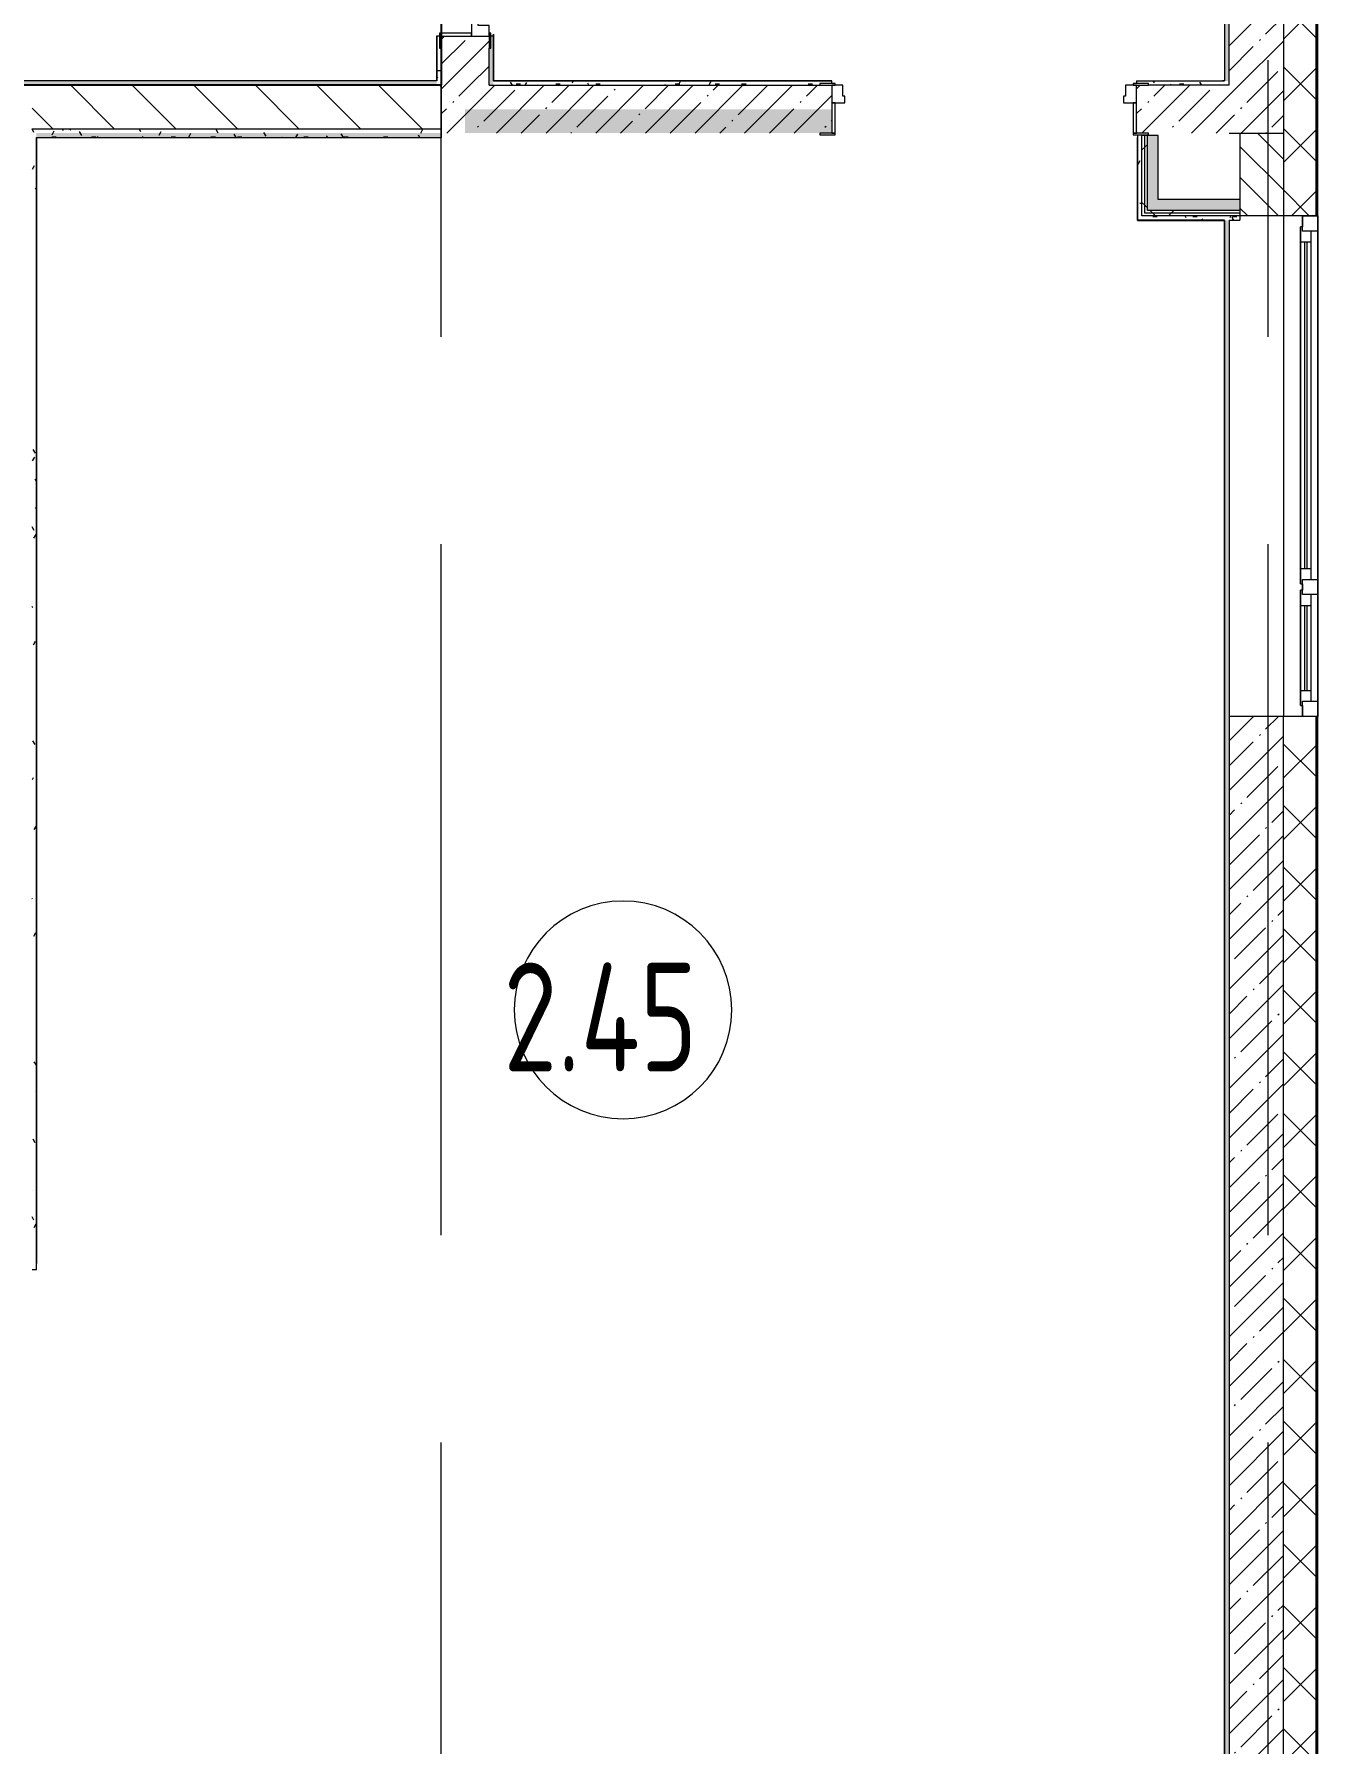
# Model space of a CAD drawing. Header units: millimetres. Extents: x -625 to 415037, y -3642 to 102118.
# Drawn here: x 268112 to 274010, y 2979 to 10834 of the extents above; entities that cross this region are included whole.
import ezdxf

# ---------------------------------------------------------------- set-up
doc = ezdxf.new("R2010")
doc.units = ezdxf.units.MM
doc.linetypes.add('Осевая', pattern=[6350, 1270, -952.5, 3175, -952.5])
doc.layers.add('1) плитка КР3', color=160, linetype='Continuous')
for name, color, linetype, lineweight in [('A-AREA-IDEN', 7, 'Continuous', 9), ('A-GLAZ', 7, 'Continuous', 9), ('A-GLAZ-1', 7, 'Continuous', 5), ('A-WALL', 7, 'Continuous', 5), ('I-WALL', 7, 'Continuous', 5), ('Оси', 7, 'Continuous', 9), ('Оси-2', 7, 'Осевая', 9)]:
    doc.layers.add(name, color=color, linetype=linetype, lineweight=lineweight)
doc.layers.add('A-AREA-PATT-2', color=7, linetype='Continuous', lineweight=5, true_color=0xcde0ef, transparency=1)
for name, color, linetype, lineweight, true_color in [('A-DOOR-1', 7, 'Continuous', 5, 0xc0c0c0), ('A-DOOR-FRAM-1', 7, 'Continuous', 5, 0xc0c0c0), ('A-WALL-1', 9, 'Continuous', 5, 0x808080), ('A-WALL-FNSH-1', 9, 'Continuous', 5, 0x808080)]:
    doc.layers.add(name, color=color, linetype=linetype, lineweight=lineweight, true_color=true_color)
doc.layers.get('A-DOOR-1').off()
doc.styles.add('СПДС', font='ГОСТ тип А.ttf', dxfattribs={"width": 0.9})
pattern_1 = [(45, (148772.12, -0.94), (-114.04925, 114.04925), []), (45, (148886.17, -0.94), (-114.04925, 114.04925), [201.612, -40.322, 6.706, -33.617])]
pattern_2 = [(0, (148772.123, -0.94), (243.84, 60.96), [20.117, -162.763, 20.117, -162.763, -975.36]), (0, (148772.123, -0.94), (243.84, 60.96), [-365.76, 20.117, -345.643, 20.117, -162.763, -426.72]), (0, (148772.123, -0.94), (243.84, 60.96), [-914.4, 20.117, -101.803, 20.117, -284.683]), (120, (148863.563, 29.54), (-174.71291, 180.691634), [20.117, -162.763, 20.117, -162.763, -975.36]), (120, (148863.563, 29.54), (-174.71291, 180.691634), [-365.76, 20.117, -345.643, 20.117, -162.763, -426.72]), (120, (148863.563, 29.54), (-174.71291, 180.691634), [-914.4, 20.117, -101.803, 20.117, -284.683]), (240, (148894.043, 151.46), (-69.12709, -241.651634), [20.117, -162.763, 20.117, -162.763, -975.36]), (240, (148894.043, 151.46), (-69.12709, -241.651634), [-365.76, 20.117, -345.643, 20.117, -162.763, -426.72]), (240, (148894.043, 151.46), (-69.12709, -241.651634), [-914.4, 20.117, -101.803, 20.117, -284.683])]
pattern_3 = [(45, (148772.12, -0.94), (-212.132, 212.132), []), (135, (148772.12, -0.94), (-212.132, -212.132), [])]

# ---------------------------------------------------------------- blocks, each defined once
blk = doc.blocks.new('110_Дверь_СКБ_2Ст - Д-5_п_ Из игровой в коридор-32679362-Объем проектирования 2 этажа')
at = {"layer": 'A-DOOR-FRAM-1'}
for p, q in [((-672.5, 118), (-742.5, 118)), ((-742.5, 118), (-742.5, 110)), ((-742.5, 110), (-672.5, 110)), ((-637.5, 110), (-687.5, 110)), ((-687.5, 110), (-687.5, 30)), ((-672.5, 110), (-672.5, 118)), ((-637.5, 60), (-637.5, 110)), ((662.5, 110), (662.5, 60)), ((712.5, 110), (662.5, 110)), ((767.5, 118), (697.5, 118)), ((697.5, 118), (697.5, 110)), ((697.5, 110), (767.5, 110)), ((712.5, 30), (712.5, 110)), ((767.5, 110), (767.5, 118)), ((-687.5, 30), (-627.5, 30)), ((-672.5, 30), (-687.5, 30)), ((-687.5, 30), (-687.5, -110)), ((-672.5, -110), (-672.5, 30)), ((-627.5, 60), (-637.5, 60)), ((-627.5, 30), (-627.5, 60)), ((662.5, 60), (652.5, 60)), ((652.5, 60), (652.5, 30)), ((652.5, 30), (712.5, 30)), ((712.5, 30), (697.5, 30)), ((697.5, 30), (697.5, -110)), ((712.5, -110), (712.5, 30)), ((-672.5, -110), (-742.5, -110)), ((-742.5, -110), (-742.5, -118)), ((-742.5, -118), (-672.5, -118)), ((-687.5, -110), (-672.5, -110)), ((-672.5, -118), (-672.5, -110)), ((697.5, -110), (712.5, -110)), ((767.5, -110), (697.5, -110)), ((697.5, -110), (697.5, -118)), ((697.5, -118), (767.5, -118)), ((767.5, -118), (767.5, -110))]:
    blk.add_line(p, q, dxfattribs=at)
blk = doc.blocks.new('110_Дверь_СКБ_2Ст - Д-1_л_Лестничная клетка EIS60 2-32142534-Объем проектирования 2 этажа')
at = {"layer": 'A-DOOR-FRAM-1'}
for p, q in [((-672.5, 118), (-742.5, 118)), ((-742.5, 118), (-742.5, 110)), ((-742.5, 110), (-672.5, 110)), ((-637.5, 110), (-687.5, 110)), ((-687.5, 110), (-687.5, 30)), ((-672.5, 110), (-672.5, 118)), ((-637.5, 60), (-637.5, 110)), ((662.5, 110), (662.5, 60)), ((712.5, 110), (662.5, 110)), ((767.5, 118), (697.5, 118)), ((697.5, 118), (697.5, 110)), ((697.5, 110), (767.5, 110)), ((712.5, 30), (712.5, 110)), ((767.5, 110), (767.5, 118)), ((-687.5, 30), (-627.5, 30)), ((-672.5, 30), (-687.5, 30)), ((-687.5, 30), (-687.5, -110)), ((-672.5, -110), (-672.5, 30)), ((-627.5, 60), (-637.5, 60)), ((-627.5, 30), (-627.5, 60)), ((662.5, 60), (652.5, 60)), ((652.5, 60), (652.5, 30)), ((652.5, 30), (712.5, 30)), ((712.5, 30), (697.5, 30)), ((697.5, 30), (697.5, -110)), ((712.5, -110), (712.5, 30)), ((-672.5, -110), (-742.5, -110)), ((-742.5, -110), (-742.5, -118)), ((-742.5, -118), (-672.5, -118)), ((-687.5, -110), (-672.5, -110)), ((-672.5, -118), (-672.5, -110)), ((697.5, -110), (712.5, -110)), ((767.5, -110), (697.5, -110)), ((697.5, -110), (697.5, -118)), ((697.5, -118), (767.5, -118)), ((767.5, -118), (767.5, -110))]:
    blk.add_line(p, q, dxfattribs=at)
blk = doc.blocks.new('120_Окно_СКБ_2Ст_Фрамуга сверху - 120_Окно_СКБ_2Ст_2300х2500_h_ ДОО-22877051-Объем проектирования 2 этажа')
at = {"layer": 'A-GLAZ'}
for p, q in [((-1150, 13), (-1150, 83)), ((-1150, 83), (-1080, 83)), ((-1080, 83), (-1080, 13)), ((520, 13), (520, 83)), ((520, 83), (590, 83)), ((590, 83), (590, 13)), ((1080, 13), (1080, 83)), ((1080, 83), (1150, 83)), ((1150, 83), (1150, 13)), ((-1080, 13), (-1150, 13)), ((-1080, 13), (-1100, 13)), ((-1100, 13), (-1100, 3)), ((-1100, 3), (540, 3)), ((540, 3), (-1100, 3)), ((520, 53), (-1080, 53)), ((-1080, 53), (-1080, 13)), ((-1030, 3), (-1030, 53)), ((470, 3), (470, 53)), ((520, 13), (520, 53)), ((590, 13), (520, 13)), ((540, 13), (520, 13)), ((540, 3), (540, 13)), ((590, 13), (570, 13)), ((570, 13), (570, 3)), ((570, 3), (1100, 3)), ((1100, 3), (570, 3)), ((1080, 53), (590, 53)), ((590, 53), (590, 13)), ((640, 3), (640, 53)), ((1030, 3), (1030, 53)), ((1080, 13), (1080, 53)), ((1150, 13), (1080, 13)), ((1100, 13), (1080, 13)), ((1100, 3), (1100, 13))]:
    blk.add_line(p, q, dxfattribs=at)
at = {"layer": 'A-GLAZ-1'}
for p, q in [((1150, 83), (-1150, 83)), ((-1080, 83), (1080, 83)), ((-1150, 13), (-1100, 13)), ((-1030, 33), (470, 33)), ((470, 23), (-1030, 23)), ((540, 13), (570, 13)), ((540, 13), (570, 13)), ((640, 33), (1030, 33)), ((1030, 23), (640, 23)), ((1100, 13), (1150, 13))]:
    blk.add_line(p, q, dxfattribs=at)
blk = doc.blocks.new('Марка_Помещения - Номер-25198446-Объем проектирования 2 этажа')
at = {"layer": 'A-AREA-IDEN'}
for start, end in [(360, 180), (180, 360)]:
    blk.add_arc((0, 0), 2.5, start, end, dxfattribs=at)

msp = doc.modelspace()

# ---------------------------------------------------------------- hatches: boundary and pattern name
at = {"layer": 'A-AREA-PATT-2'}
h = msp.add_hatch(color=256, dxfattribs=at)
h.paths.add_polyline_path([(273592.1, 10619.6), (273592.1, 11344.3), (273592.1, 15209.5), (273582.1, 15209.5), (273582.2, 10619.6)])
h.paths.add_polyline_path([(272052.1, 13449.1), (272052.1, 17349.1), (271752.1, 17349.1), (271752.1, 13449.1)])
h = msp.add_hatch(color=256, dxfattribs=at)
h.paths.add_polyline_path([(268122.6, 10359.1), (269982.1, 10359.1), (269982.1, 10379.1), (268122.6, 10379.1), (268122.6, 10359.1)])
h.paths.add_polyline_path([(273177.1, 10379.1), (273181.6, 10379.1), (273179.6, 10489.1), (273177.1, 10488.9), (273177.1, 10382.9)])
h.paths.add_polyline_path([(271722.1, 10379.1), (271777.1, 10379.1), (271777.1, 10489.1), (270092.1, 10489.1), (270092.1, 10379.1), (271042, 10379.1)])
at = {"layer": 'A-WALL'}
h = msp.add_hatch(dxfattribs=at)
h.set_pattern_fill('FP_24', color=256, style=0, pattern_type=2)
h.set_pattern_definition([(45, (148772.12, -0.94), (-141.42136, 141.42136), []), (135, (148772.12, -0.94), (-141.42136, -141.42136), [])])
h.paths.add_polyline_path([(273875.4, -250.9), (274002.1, -250.9), (274002.1, 7699.1), (273852.1, 7699.1), (273852.1, -250.9)])
h.paths.add_polyline_path([(273852.1, 9999.1), (274002.1, 9999.1), (274002.1, 11919.1), (273852.1, 11919.1), (273852.1, 10336.2)])
h.paths.add_polyline_path([(274002.1, 13119.1), (274002.1, 21399.1), (273852.1, 21399.1), (273852.1, 13119.1)])
h = msp.add_hatch(dxfattribs=at)
h.set_pattern_fill('FP_2', color=256, style=0, pattern_type=2)
h.set_pattern_definition([(135, (148772.12, -0.94), (-70.71068, -70.71068), [])])
h.paths.add_polyline_path([(273652.1, 9999.1), (273852.1, 9999.1), (273852.1, 10379.1), (273652.1, 10379.1), (273652.1, 10059.1)])
at = {"layer": 'I-WALL'}
h = msp.add_hatch(dxfattribs=at)
h.set_pattern_fill('FP_1', color=256, style=0, pattern_type=2)
h.set_pattern_definition(pattern_1)
h.paths.add_polyline_path([(273652.1, 10599.1), (273852.1, 10599.1), (273852.1, 11919.1), (273602.1, 11919.1), (273602.1, 10599.1), (273611, 10599.1)])
h.paths.add_polyline_path([(273852.1, 13119.1), (273852.1, 21399.1), (273602.1, 21399.1), (273602.1, 13119.1), (273652.1, 13119.1)])
h = msp.add_hatch(dxfattribs=at)
h.set_pattern_fill('FP_191', color=256, style=0, pattern_type=2)
h.set_pattern_definition(pattern_2)
h.paths.add_polyline_path([(270207.5, 10599.1), (270222.1, 10599.1), (270222.1, 10824.1), (270210.1, 10824.1), (270210.1, 10769.1), (270202.1, 10769.1), (270202.1, 10599.1)])
h.paths.add_polyline_path([(270222.1, 12224.1), (270222.1, 18828.1), (270202.1, 18829.1), (270202.4, 12279.1), (270210.1, 12279.1), (270210.1, 12224.1)])
h = msp.add_hatch(dxfattribs=at)
h.set_pattern_fill('FP_191', color=256, style=0, pattern_type=2)
h.set_pattern_definition(pattern_2)
h.paths.add_polyline_path([(273582.1, 10619.1), (273602.1, 10619.6), (273602.1, 18829.1), (273582.1, 18829.1), (273582.1, 10619.6)])
h = msp.add_hatch(dxfattribs=at)
h.set_pattern_fill('FP_1', color=256, style=0, pattern_type=2)
h.set_pattern_definition(pattern_1)
h.paths.add_polyline_path([(269982.1, 10599.1), (270202.1, 10599.1), (270202.1, 10824.1), (269982.1, 10824.1), (269982.1, 10769.1)])
h.paths.add_polyline_path([(270085.9, 12224.1), (270202.1, 12224.1), (270202.1, 13399.1), (269982.1, 13399.1), (269982.1, 12224.1)])
h.paths.add_polyline_path([(270182.1, 13899.1), (270202.1, 13899.1), (270202.1, 18599.1), (269982.1, 18599.1), (269982.1, 13899.1), (270143.9, 13899.1)])
h = msp.add_hatch(dxfattribs=at)
h.set_pattern_fill('FP_191', color=256, style=0, pattern_type=2)
h.set_pattern_definition(pattern_2)
h.paths.add_polyline_path([(269962.1, 10599.1), (269982.1, 10599.1), (269982.1, 10769.1), (269974.1, 10769.1), (269974.1, 10824.1), (269962.1, 10822.7), (269962.1, 10619.1)])
h.paths.add_polyline_path([(269974.1, 12224.1), (269974.1, 12279.1), (269982.1, 12279.1), (269982.1, 12429.1), (269962.1, 12429), (269962.1, 12224.1)])
h = msp.add_hatch(dxfattribs=at)
h.set_pattern_fill('FP_191', color=256, style=0, pattern_type=2)
h.set_pattern_definition(pattern_2)
h.paths.add_polyline_path([(259982.1, 10599.1), (269962.1, 10599.1), (269960.1, 10619.1), (259952.1, 10619.1), (259952.1, 10607.1), (259982.1, 10607.1)])
h.paths.add_polyline_path([(249581.1, 10599.1), (252387.1, 10599.1), (252387.1, 10607.1), (252417.1, 10607.1), (252417.1, 10619.1), (249602.1, 10619.1)])
h.paths.add_polyline_path([(249581.1, 10599.1), (249601.1, 10619.1), (249581.1, 10619.1)])
h.paths.add_polyline_path([(255902.1, 10599.1), (256422.1, 10599.1), (256422.1, 10607.1), (256477.1, 10607.1), (256477.1, 10619.1), (253867.1, 10619.1), (253867.1, 10607.1), (253897.1, 10607.1), (253897.1, 10599.1), (255882.1, 10599.1)])
h.paths.add_polyline_path([(258972.1, 10599.1), (258972.1, 10607.1), (259002.1, 10607.1), (259002.1, 10619.1), (257877.1, 10619.1), (257877.1, 10607.1), (257932.1, 10607.1), (257932.1, 10599.1), (258822.1, 10599.1)])
h = msp.add_hatch(dxfattribs=at)
h.set_pattern_fill('FP_191', color=256, style=0, pattern_type=2)
h.set_pattern_definition(pattern_2)
h.paths.add_polyline_path([(273574.7, 10599.1), (273602.1, 10599.1), (273581.1, 10619.1), (273177.1, 10619.1), (273177.1, 10607.1), (273232.1, 10607.1), (273232.1, 10599.1), (273555.9, 10599.1)])
h.paths.add_polyline_path([(273602.1, 10599.1), (273602.1, 10619.1), (273582.1, 10619.1)])
h.paths.add_polyline_path([(270862.3, 10599.1), (271722.1, 10599.8), (271722.1, 10607.1), (271777.1, 10607.1), (271777.1, 10619.1), (270223.1, 10619.1), (270222.1, 10599.1), (270303.6, 10599.1)])
h = msp.add_hatch(dxfattribs=at)
h.set_pattern_fill('FP_23', color=256, style=0, pattern_type=2)
h.set_pattern_definition([(135, (148772.12, -0.94), (-141.42136, -141.42136), [])])
h.paths.add_polyline_path([(269942.2, 10399.1), (269982.1, 10399.1), (269982.1, 10599.1), (268102.1, 10599.1), (268102.1, 10399.1), (269580.8, 10399.1)])
h.paths.add_polyline_path([(260458.2, 10399.1), (260702.1, 10399.1), (260702.1, 10599.1), (259952.1, 10599.1), (259952.1, 10399.1), (260450.7, 10399.1)])
h.paths.add_polyline_path([(258822.1, 10399.1), (259002.1, 10399.1), (259002.1, 10599.1), (257877.1, 10599.1), (257877.1, 10399.1), (258739.8, 10399.1)])
h.paths.add_polyline_path([(256122.1, 10399.1), (256477.1, 10399.1), (256477.1, 10599.1), (256122.1, 10599.1)])
h = msp.add_hatch(dxfattribs=at)
h.set_pattern_fill('FP_1', color=256, style=0, pattern_type=2)
h.set_pattern_definition(pattern_1)
h.paths.add_polyline_path([(273852.1, 10379.1), (273852.1, 10599.1), (273177.1, 10599.1), (273177.1, 10379.1), (273827.1, 10379.1)])
h.paths.add_polyline_path([(269982.1, 10379.1), (271777.1, 10379.1), (271777.1, 10599.1), (269982.1, 10599.1), (269982.1, 10393.3)])
h = msp.add_hatch(dxfattribs=at)
h.set_pattern_fill('FP_191', color=256, style=0, pattern_type=2)
h.set_pattern_definition(pattern_2)
h.paths.add_polyline_path([(269982.1, 10359.1), (269982.1, 10399.1), (268102.1, 10399.1), (268102.1, 10359.1), (269962.1, 10359.1)])
h = msp.add_hatch(dxfattribs=at)
h.set_pattern_fill('FP_191', color=256, style=0, pattern_type=2)
h.set_pattern_definition(pattern_2)
h.paths.add_polyline_path([(273182.1, 9999.1), (273202.1, 9999.1), (273202.1, 10371.1), (273182.1, 10371.1), (273182.1, 10349.9)])
h = msp.add_hatch(dxfattribs=at)
h.set_pattern_fill('FP_192', color=256, style=0, pattern_type=2)
h.set_pattern_definition(pattern_3)
h.paths.add_polyline_path([(273214.6, 9999.1), (273214.6, 10369.1), (273202.1, 10369.1), (273202.1, 9999.1)])
h = msp.add_hatch(dxfattribs=at)
h.set_pattern_fill('FP_192', color=256, style=0, pattern_type=2)
h.set_pattern_definition(pattern_3)
h.paths.add_polyline_path([(273214.6, 10011.6), (273227.1, 10011.6), (273227.1, 10369.1), (273214.6, 10369.1), (273214.6, 10059.4)])
for points in [[(273227.1, 10024.1), (273277.1, 10024.1), (273277.1, 10369.1), (273227.1, 10369.1), (273227.1, 10336.2)], [(273630.3, 10024.1), (273652.1, 10024.1), (273651.5, 10074.1), (273277.1, 10074.1), (273277.1, 10024.1), (273618.6, 10024.1)]]:
    msp.add_hatch(color=256, dxfattribs=at).paths.add_polyline_path(points)
h = msp.add_hatch(dxfattribs=at)
h.set_pattern_fill('FP_191', color=256, style=0, pattern_type=2)
h.set_pattern_definition(pattern_2)
h.paths.add_polyline_path([(268102.1, 5159.1), (268122.1, 5159.1), (268122.1, 5185.1), (268122.1, 10358.6), (268102.1, 10359.1), (268102.1, 5179.1)])
h = msp.add_hatch(dxfattribs=at)
h.set_pattern_fill('FP_191', color=256, style=0, pattern_type=2)
h.set_pattern_definition(pattern_2)
h.paths.add_polyline_path([(273652.1, 9999.1), (273182.1, 9999.1), (273182.1, 9979.1), (273582.1, 9979.4), (273606.6, 9986.3)])
h.paths.add_polyline_path([(273652.1, 9979.1), (273652.1, 9999.1), (273589, 9979.1), (273602.1, 9979.1)])
h = msp.add_hatch(dxfattribs=at)
h.set_pattern_fill('FP_192', color=256, style=0, pattern_type=2)
h.set_pattern_definition(pattern_3)
h.paths.add_polyline_path([(273217, 9999.1), (273652.1, 9999.1), (273652.1, 10011.6), (273214.6, 10011.6), (273214.6, 9999.1)])
h = msp.add_hatch(dxfattribs=at)
h.set_pattern_fill('FP_192', color=256, style=0, pattern_type=2)
h.set_pattern_definition(pattern_3)
h.paths.add_polyline_path([(273610.3, 10011.6), (273652.1, 10011.6), (273652.1, 10024.1), (273227.1, 10024.1), (273227.1, 10011.6), (273608.3, 10011.6)])
h = msp.add_hatch(dxfattribs=at)
h.set_pattern_fill('FP_191', color=256, style=0, pattern_type=2)
h.set_pattern_definition(pattern_2)
h.paths.add_polyline_path([(273602.1, 169.1), (273602.1, 9979.1), (273582.1, 9979.1), (273582.1, 170.1), (273601.3, 169.1)])
h = msp.add_hatch(dxfattribs=at)
h.set_pattern_fill('FP_1', color=256, style=0, pattern_type=2)
h.set_pattern_definition(pattern_1)
h.paths.add_polyline_path([(273652.1, -100.9), (273852.1, -100.9), (273852.1, 7699.1), (273602.1, 7699.1), (273602.1, -100.9)])

# ---------------------------------------------------------------- linework, layer by layer
at = {"layer": '1) плитка КР3'}
msp.add_lwpolyline([(233742.1, 13389.1), (269982.1, 13389.1), (269982.1, 10599.1), (233742.1, 10599.1)], close=True, dxfattribs=at)
at = {"layer": 'A-WALL'}
for p, q in [((273852.1, 11919.1), (273852.1, 9999.1)), ((274002.1, 9999.1), (274002.1, 11919.1)), ((274005.1, 9999.1), (274005.1, 11919.1)), ((269962.1, 10824.1), (269962.1, 10619.1)), ((269982.1, 10769.1), (269982.1, 10359.1)), ((270202.1, 10599.1), (270202.1, 10769.1)), ((270222.1, 10619.1), (270222.1, 10824.1)), ((269962.1, 10619.1), (259952.1, 10619.1)), ((270223.1, 10620.1), (270223.1, 10619.1)), ((271777.1, 10619.1), (270223.1, 10619.1)), ((273274.7, 10619.1), (273582.1, 10619.1)), ((270202.1, 10599.1), (271722.1, 10599.1)), ((273602.1, 10599.1), (273232.1, 10599.1)), ((268102.1, 10399.1), (269982.1, 10399.1)), ((273214.6, 10011.6), (273214.6, 10369.1)), ((273227.1, 10024.1), (273227.1, 10369.1)), ((273652.1, 10379.1), (273852.1, 10379.1)), ((268122.1, 5185.1), (268122.1, 10359.1)), ((268122.1, 10358.6), (268122.1, 5185.1)), ((273582.1, 9979.1), (273182.1, 9979.1)), ((273652.1, 10011.6), (273214.6, 10011.6)), ((273652.1, 10024.1), (273227.1, 10024.1)), ((273581.1, 9978.1), (273581.1, 9979.1)), ((273582.1, 169.1), (273582.1, 9979.1)), ((273602.1, 9979.1), (273602.1, 149.1)), ((274010.1, 9999.1), (274010.1, 7699.1)), ((274002.1, -250.9), (274002.1, 7699.1)), ((274005.1, -253.9), (274005.1, 7699.1)), ((268123.1, 5185.1), (268122.1, 5185.1))]:
    msp.add_line(p, q, dxfattribs=at)
at = {"layer": 'A-WALL-1'}
for p, q in [((273582.1, 18829.1), (273582.1, 10619.1)), ((273602.1, 10599.1), (273602.1, 13119.1)), ((269974.1, 10824.1), (269962.1, 10824.1)), ((270222.1, 10824.1), (270210.1, 10824.1)), ((271777.1, 10607.1), (271777.1, 10619.1)), ((273177.1, 10619.1), (273177.1, 10607.1)), ((269982.1, 10599.1), (259982.1, 10599.1)), ((273182.1, 10371.1), (273182.1, 10358.6)), ((273202.1, 9999.1), (273202.1, 10371.1)), ((273277.1, 10369.1), (273202.1, 10369.1)), ((273277.1, 10074.1), (273277.1, 10369.1)), ((273602.1, 10379.1), (273652.1, 10379.1)), ((273652.1, 10379.1), (273652.1, 9979.1)), ((268122.1, 10359.1), (269982.1, 10359.1)), ((273652.1, 10074.1), (273277.1, 10074.1)), ((274002.1, 9999.1), (273202.1, 9999.1)), ((273602.1, 9979.1), (273652.1, 9979.1)), ((274002.1, 7699.1), (273602.1, 7699.1)), ((273852.1, -100.9), (273852.1, 7699.1)), ((268102.1, 5158.1), (268122.1, 5158.1)), ((268122.1, 5159.1), (268123.1, 5159.1)), ((268122.1, 5158.1), (268122.1, 5159.1)), ((268123.1, 5159.1), (268123.1, 5179.1))]:
    msp.add_line(p, q, dxfattribs=at)
at = {"layer": 'A-WALL-FNSH-1'}
for p, q in [((274010.1, 9999.1), (274010.1, 11919.1)), ((269962.1, 10824.1), (269961.1, 10824.1)), ((269961.1, 10824.1), (269961.1, 10620.1)), ((270223.1, 10824.1), (270222.1, 10824.1)), ((269961.1, 10620.1), (259952.1, 10620.1)), ((271777.1, 10619.1), (271777.1, 10620.1)), ((273177.1, 10620.1), (273177.1, 10619.1)), ((273177.1, 10619.1), (273274.7, 10619.1)), ((273581.1, 10620.1), (273571.6, 10620.1)), ((268123.1, 10358.6), (268122.1, 10358.6)), ((268123.1, 5179.1), (268123.1, 10358.6)), ((273182.1, 10358.6), (273181.1, 10358.6)), ((273181.1, 10358.6), (273181.1, 9978.1)), ((273182.1, 9979.1), (273182.1, 10358.6)), ((273181.1, 9978.1), (273581.1, 9978.1)), ((273581.1, 9978.1), (273581.1, 170.1)), ((274002.1, 9999.1), (274010.1, 9999.1)), ((274010.1, 7699.1), (274002.1, 7699.1)), ((274010.1, -258.9), (274010.1, 7699.1))]:
    msp.add_line(p, q, dxfattribs=at)
at = {"layer": 'I-WALL'}
for p, q in [((270222.1, 10824.1), (270222.1, 10833.3)), ((270223.1, 10833.3), (270223.1, 10620.1)), ((270222.1, 10620.1), (271777.1, 10620.1)), ((270222.1, 10619.1), (270223.1, 10619.1)), ((273177.1, 10620.1), (273571.6, 10620.1)), ((273571.6, 10619.1), (273571.6, 10620.1)), ((273581.1, 10620.1), (273581.6, 10620.1)), ((273581.6, 10620.1), (273581.6, 10619.1)), ((273852.1, 9999.1), (273852.1, 7699.1))]:
    msp.add_line(p, q, dxfattribs=at)
at = {"layer": 'Оси'}
for p, q in [((269982.1, -1907.2), (269982.1, 3092.8)), ((273782.1, -1907.2), (273782.1, 3092.8))]:
    msp.add_line(p, q, dxfattribs=at)
at = {"layer": 'Оси-2'}
for p, q in [((269982.1, 3093.7), (269982.1, 16915.1)), ((269982.1, 3092.8), (269982.1, 16914.2)), ((273782.1, 3093.7), (273782.1, 16915.1)), ((273782.1, 3092.8), (273782.1, 16914.2))]:
    msp.add_line(p, q, dxfattribs=at)

# ---------------------------------------------------------------- block references
at = {"layer": 'A-AREA-IDEN', "xscale": 199.9999999999999, "yscale": 199.9999999999999, "zscale": 199.9999999999999}
msp.add_blockref('Марка_Помещения - Номер-25198446-Объем проектирования 2 этажа', (270817.8, 6350.9), dxfattribs=at)
at = {"layer": 'A-DOOR-1', "rotation": 269.9999999999999}
msp.add_blockref('110_Дверь_СКБ_2Ст - Д-1_л_Лестничная клетка EIS60 2-32142534-Объем проектирования 2 этажа', (270092.1, 11536.6), dxfattribs=at)
at = {"layer": 'A-DOOR-1'}
msp.add_blockref('110_Дверь_СКБ_2Ст - Д-5_п_ Из игровой в коридор-32679362-Объем проектирования 2 этажа', (272464.6, 10489.1), dxfattribs=at)
at = {"layer": 'A-GLAZ', "color": 3, "rotation": 269.9999999999999}
msp.add_blockref('120_Окно_СКБ_2Ст_Фрамуга сверху - 120_Окно_СКБ_2Ст_2300х2500_h_ ДОО-22877051-Объем проектирования 2 этажа', (273927.1, 8849.1), dxfattribs=at)

# ---------------------------------------------------------------- texts
at = {"layer": 'A-AREA-IDEN', "insert": (270268.3, 6568), "char_height": 500, "width": 1370.886, "attachment_point": 1, "style": 'СПДС'}
msp.add_mtext('2.45', dxfattribs=at)

doc.saveas('drawing.dxf')
